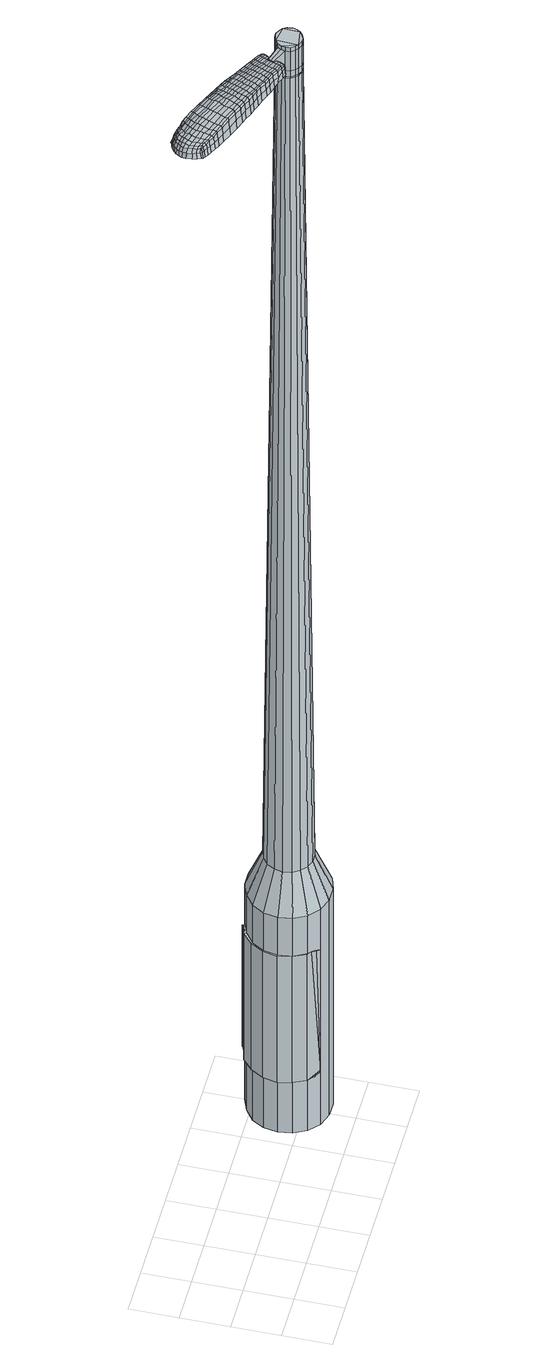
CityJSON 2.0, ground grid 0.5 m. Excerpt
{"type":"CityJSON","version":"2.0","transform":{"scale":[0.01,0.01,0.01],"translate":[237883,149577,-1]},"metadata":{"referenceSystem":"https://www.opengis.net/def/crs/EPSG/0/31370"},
"CityObjects":{
"object1":{"type":"GenericCityObject","attributes":{"cluster":993,"mean_distance_to_centroid":0.286,"new_centroid_x":237885.59,"new_centroid_y":149577.68,"mean_distance_to_camera":8.84,"H1":-0.323,"H2":2.38,"Z_final":111.22,"cluster2":-1,"proj_x":237885.78,"proj_y":149577.2,"id_line":48019,"bearing_l":68.98,"distance":0.522,"orientation":"left","G_obj":158.98},"geometry":[{"type":"MultiSurface","lod":"2","boundaries":[[[0,1,2,3]],[[1,4,5,2]],[[4,6,7,5]],[[6,8,9,7]],[[8,10,11,9]],[[10,12,13,11]],[[12,14,15,13]],[[14,16,17,15]],[[16,18,19,17]],[[18,20,21,19]],[[20,22,23,21]],[[22,24,25,23]],[[24,26,27,25]],[[26,28,29,27]],[[28,30,31,29]],[[30,32,33,31]],[[32,34,35,33]],[[34,0,3,35]],[[36,37,38,39]],[[38,40,41,42]],[[41,43,42]],[[42,44,45,46]],[[45,47,46]],[[46,48,49,50]],[[49,51,50]],[[42,46,50,38]],[[50,52,39,38]],[[53,36,39]],[[2,5,7,35]],[[7,9,11,15]],[[11,13,15]],[[15,17,19,23]],[[19,21,23]],[[23,25,27,31]],[[27,29,31]],[[15,23,31,7]],[[31,33,35,7]],[[3,2,35]],[[1,0,54,55]],[[0,34,56,54]],[[34,32,57,56]],[[32,30,58,57]],[[30,28,59,58]],[[28,26,60,59]],[[26,24,61,60]],[[24,22,62,61]],[[22,20,63,62]],[[20,18,64,63]],[[18,16,65,64]],[[16,14,66,65]],[[14,12,67,66]],[[12,10,68,67]],[[10,8,69,68]],[[8,6,70,69]],[[6,4,71,70]],[[4,1,55,71]],[[55,54,72,73]],[[54,56,74,72]],[[56,57,75,74]],[[57,58,76,75]],[[58,59,77,76]],[[59,60,78,77]],[[60,61,79,78]],[[61,62,80,79]],[[62,63,81,80]],[[63,64,82,81]],[[64,65,83,82]],[[65,66,84,83]],[[66,67,85,84]],[[67,68,86,85]],[[68,69,87,86]],[[69,70,88,87]],[[70,71,89,88]],[[71,55,73,89]],[[72,90,91,73]],[[74,92,90,72]],[[93,94,92,74]],[[76,95,94,93]],[[77,96,95,76]],[[97,98,96,77]],[[99,100,98,97]],[[101,102,100,99]],[[81,103,102,101]],[[104,105,103,81]],[[106,107,105,104]],[[108,109,107,106]],[[110,111,109,108]],[[112,113,111,110]],[[114,115,113,112]],[[116,117,115,114]],[[89,118,117,116]],[[73,91,118,89]],[[119,120,121,122]],[[123,119,122,124]],[[125,123,124,126]],[[127,125,126,128]],[[129,127,128,130]],[[131,129,130,132]],[[133,131,132,134]],[[135,133,134,136]],[[137,135,136,138]],[[139,137,138,140]],[[141,139,140,142]],[[143,141,142,144]],[[145,143,144,146]],[[147,145,146,148]],[[149,147,148,150]],[[151,149,150,152]],[[75,93,74]],[[75,76,93]],[[78,97,77]],[[78,79,99,97]],[[79,80,101,99]],[[80,81,101]],[[82,104,81]],[[82,83,106,104]],[[83,84,108,106]],[[84,85,110,108]],[[85,86,112,110]],[[86,87,114,112]],[[87,88,116,114]],[[88,89,116]],[[153,117,118]],[[153,154,115,117]],[[154,155,113,115]],[[155,156,111,113]],[[156,157,109,111]],[[157,158,107,109]],[[158,159,105,107]],[[159,103,105]],[[160,102,103]],[[160,161,100,102]],[[161,162,98,100]],[[162,96,98]],[[163,94,95]],[[163,92,94]],[[39,52,151,164]],[[91,90,165,152]],[[53,39,164,120]],[[90,92,121,165]],[[36,53,120,119]],[[92,163,122,121]],[[37,36,119,123]],[[163,95,124,122]],[[38,37,123,125]],[[95,96,126,124]],[[40,38,125,127]],[[96,162,128,126]],[[41,40,127,129]],[[162,161,130,128]],[[43,41,129,131]],[[161,160,132,130]],[[42,43,131,133]],[[160,103,134,132]],[[44,42,133,135]],[[103,159,136,134]],[[45,44,135,137]],[[159,158,138,136]],[[47,45,137,139]],[[158,157,140,138]],[[46,47,139,141]],[[157,156,142,140]],[[48,46,141,143]],[[156,155,144,142]],[[49,48,143,145]],[[155,154,146,144]],[[51,49,145,147]],[[154,153,148,146]],[[50,51,147,149]],[[153,118,150,148]],[[52,50,149,151]],[[118,91,152,150]],[[151,152,166,167]],[[152,165,168,166]],[[165,121,169,168]],[[121,120,170,169]],[[120,164,171,170]],[[164,151,167,171]],[[172,173,174,175]],[[176,172,175,177]],[[172,176,178,179]],[[173,172,179,180]],[[181,182,183,184]],[[185,181,184,186]],[[181,185,187,188]],[[182,181,188,189]],[[190,191,192,193]],[[194,190,193,195]],[[190,194,196,197]],[[191,190,197,198]],[[199,200,201,202]],[[203,199,202,204]],[[199,203,205,206]],[[200,199,206,207]],[[208,209,210,211]],[[212,208,211,213]],[[208,212,214,215]],[[209,208,215,216]],[[217,218,219,220]],[[221,217,220,222]],[[217,221,223,224]],[[218,217,224,225]],[[226,227,228,229]],[[218,226,229,219]],[[226,218,225,230]],[[227,226,230,231]],[[232,233,234,235]],[[227,232,235,228]],[[232,227,231,236]],[[233,232,236,237]],[[238,176,177,239]],[[233,238,239,234]],[[238,233,237,240]],[[176,238,240,178]],[[241,242,243,244]],[[245,241,244,246]],[[241,245,247,248]],[[242,241,248,249]],[[250,251,252,253]],[[242,250,253,243]],[[250,242,249,254]],[[251,250,254,255]],[[256,257,258,259]],[[251,256,259,252]],[[256,251,255,260]],[[257,256,260,261]],[[262,263,264,265]],[[257,262,265,258]],[[262,257,261,266]],[[263,262,266,267]],[[268,173,180,269]],[[263,268,269,264]],[[268,263,267,270]],[[173,268,270,174]],[[271,272,273,274]],[[275,271,274,276]],[[271,275,277,278]],[[272,271,278,279]],[[280,281,282,283]],[[272,280,283,273]],[[280,272,279,284]],[[281,280,284,285]],[[286,287,288,289]],[[281,286,289,282]],[[286,281,285,290]],[[287,286,290,291]],[[292,185,186,293]],[[287,292,293,288]],[[292,287,291,294]],[[185,292,294,187]],[[295,296,297,298]],[[299,295,298,300]],[[295,299,301,302]],[[296,295,302,303]],[[304,305,306,307]],[[296,304,307,297]],[[304,296,303,308]],[[305,304,308,309]],[[310,311,312,313]],[[305,310,313,306]],[[310,305,309,314]],[[311,310,314,315]],[[316,317,318,319]],[[311,316,319,312]],[[316,311,315,320]],[[317,316,320,321]],[[322,182,189,323]],[[317,322,323,318]],[[322,317,321,324]],[[182,322,324,183]],[[325,211,210,326]],[[327,325,326,328]],[[325,327,329,330]],[[211,325,330,213]],[[331,327,328,332]],[[333,331,332,334]],[[331,333,335,336]],[[327,331,336,329]],[[337,333,334,338]],[[339,337,338,340]],[[337,339,341,342]],[[333,337,342,335]],[[343,339,340,344]],[[345,343,344,346]],[[343,345,347,348]],[[339,343,348,341]],[[349,345,346,350]],[[200,349,350,201]],[[349,200,207,351]],[[345,349,351,347]],[[352,353,198,197]],[[354,352,197,196]],[[352,354,355,356]],[[353,352,356,357]],[[358,359,357,356]],[[360,358,356,355]],[[358,360,361,362]],[[359,358,362,363]],[[364,365,363,362]],[[366,364,362,361]],[[364,366,367,368]],[[365,364,368,369]],[[370,371,369,368]],[[372,370,368,367]],[[370,372,205,203]],[[371,370,203,204]],[[373,374,375,376]],[[275,373,376,277]],[[373,275,276,377]],[[374,373,377,378]],[[379,194,195,380]],[[374,379,380,375]],[[379,374,378,381]],[[194,379,381,196]],[[382,383,384,385]],[[221,382,385,223]],[[382,221,222,386]],[[383,382,386,387]],[[388,389,390,391]],[[383,388,391,384]],[[388,383,387,392]],[[389,388,392,393]],[[394,191,198,395]],[[389,394,395,390]],[[394,389,393,396]],[[191,394,396,192]],[[397,398,399,400]],[[179,397,400,180]],[[397,179,178,401]],[[398,397,401,402]],[[403,404,405,406]],[[398,403,406,399]],[[403,398,402,407]],[[404,403,407,408]],[[409,202,201,410]],[[404,409,410,405]],[[409,404,408,411]],[[202,409,411,204]],[[412,413,414,415]],[[184,412,415,186]],[[412,184,183,416]],[[413,412,416,417]],[[418,206,205,419]],[[413,418,419,414]],[[418,413,417,420]],[[206,418,420,207]],[[421,422,423,424]],[[299,421,424,301]],[[421,299,300,425]],[[422,421,425,426]],[[427,212,213,428]],[[422,427,428,423]],[[427,422,426,429]],[[212,427,429,214]],[[430,431,432,433]],[[245,430,433,247]],[[430,245,246,434]],[[431,430,434,435]],[[436,437,438,439]],[[431,436,439,432]],[[436,431,435,440]],[[437,436,440,441]],[[442,209,216,443]],[[437,442,443,438]],[[442,437,441,444]],[[209,442,444,210]],[[445,446,435,434]],[[244,445,434,246]],[[445,244,243,447]],[[446,445,447,448]],[[449,450,441,440]],[[446,449,440,435]],[[449,446,448,451]],[[450,449,451,452]],[[453,326,210,444]],[[450,453,444,441]],[[453,450,452,454]],[[326,453,454,328]],[[455,456,457,458]],[[302,455,458,303]],[[455,302,301,424]],[[456,455,424,423]],[[459,330,329,460]],[[456,459,460,457]],[[459,456,423,428]],[[330,459,428,213]],[[461,462,448,447]],[[253,461,447,243]],[[461,253,252,463]],[[462,461,463,464]],[[465,466,452,451]],[[462,465,451,448]],[[465,462,464,467]],[[466,465,467,468]],[[469,332,328,454]],[[466,469,454,452]],[[469,466,468,470]],[[332,469,470,334]],[[471,472,473,474]],[[308,471,474,309]],[[471,308,303,458]],[[472,471,458,457]],[[475,336,335,476]],[[472,475,476,473]],[[475,472,457,460]],[[336,475,460,329]],[[477,478,464,463]],[[259,477,463,252]],[[477,259,258,479]],[[478,477,479,480]],[[481,482,468,467]],[[478,481,467,464]],[[481,478,480,483]],[[482,481,483,484]],[[485,338,334,470]],[[482,485,470,468]],[[485,482,484,486]],[[338,485,486,340]],[[487,488,489,490]],[[314,487,490,315]],[[487,314,309,474]],[[488,487,474,473]],[[491,342,341,492]],[[488,491,492,489]],[[491,488,473,476]],[[342,491,476,335]],[[493,494,480,479]],[[265,493,479,258]],[[493,265,264,495]],[[494,493,495,496]],[[497,498,484,483]],[[494,497,483,480]],[[497,494,496,499]],[[498,497,499,500]],[[501,344,340,486]],[[498,501,486,484]],[[501,498,500,502]],[[344,501,502,346]],[[503,504,505,506]],[[320,503,506,321]],[[503,320,315,490]],[[504,503,490,489]],[[507,348,347,508]],[[504,507,508,505]],[[507,504,489,492]],[[348,507,492,341]],[[509,510,496,495]],[[269,509,495,264]],[[509,269,180,400]],[[510,509,400,399]],[[511,512,500,499]],[[510,511,499,496]],[[511,510,399,406]],[[512,511,406,405]],[[513,350,346,502]],[[512,513,502,500]],[[513,512,405,410]],[[350,513,410,201]],[[514,515,417,416]],[[324,514,416,183]],[[514,324,321,506]],[[515,514,506,505]],[[516,351,207,420]],[[515,516,420,417]],[[516,515,505,508]],[[351,516,508,347]],[[517,518,378,377]],[[274,517,377,276]],[[517,274,273,519]],[[518,517,519,520]],[[521,354,196,381]],[[518,521,381,378]],[[521,518,520,522]],[[354,521,522,355]],[[523,524,525,526]],[[224,523,526,225]],[[523,224,223,385]],[[524,523,385,384]],[[527,528,529,530]],[[524,527,530,525]],[[527,524,384,391]],[[528,527,391,390]],[[531,353,357,532]],[[528,531,532,529]],[[531,528,390,395]],[[353,531,395,198]],[[533,534,520,519]],[[283,533,519,273]],[[533,283,282,535]],[[534,533,535,536]],[[537,360,355,522]],[[534,537,522,520]],[[537,534,536,538]],[[360,537,538,361]],[[539,540,541,542]],[[230,539,542,231]],[[539,230,225,526]],[[540,539,526,525]],[[543,544,545,546]],[[540,543,546,541]],[[543,540,525,530]],[[544,543,530,529]],[[547,359,363,548]],[[544,547,548,545]],[[547,544,529,532]],[[359,547,532,357]],[[549,550,536,535]],[[289,549,535,282]],[[549,289,288,551]],[[550,549,551,552]],[[553,366,361,538]],[[550,553,538,536]],[[553,550,552,554]],[[366,553,554,367]],[[555,556,557,558]],[[236,555,558,237]],[[555,236,231,542]],[[556,555,542,541]],[[559,560,561,562]],[[556,559,562,557]],[[559,556,541,546]],[[560,559,546,545]],[[563,365,369,564]],[[560,563,564,561]],[[563,560,545,548]],[[365,563,548,363]],[[565,566,552,551]],[[293,565,551,288]],[[565,293,186,415]],[[566,565,415,414]],[[567,372,367,554]],[[566,567,554,552]],[[567,566,414,419]],[[372,567,419,205]],[[568,569,402,401]],[[240,568,401,178]],[[568,240,237,558]],[[569,568,558,557]],[[570,571,408,407]],[[569,570,407,402]],[[570,569,557,562]],[[571,570,562,561]],[[572,371,204,411]],[[571,572,411,408]],[[572,571,561,564]],[[371,572,564,369]],[[573,574,575,576]],[[576,575,577,578]],[[579,577,575,580]],[[580,575,574,581]],[[582,583,584,585]],[[585,584,586,587]],[[588,586,584,589]],[[589,584,583,590]],[[591,592,593,594]],[[594,593,595,596]],[[597,595,593,598]],[[598,593,592,599]],[[600,601,602,603]],[[603,602,604,605]],[[606,604,602,607]],[[607,602,601,608]],[[609,610,611,612]],[[612,611,613,614]],[[615,613,611,616]],[[616,611,610,617]],[[618,619,620,621]],[[621,620,622,623]],[[624,622,620,625]],[[625,620,619,626]],[[627,628,629,630]],[[630,629,619,618]],[[626,619,629,631]],[[631,629,628,632]],[[633,634,635,636]],[[636,635,628,627]],[[632,628,635,637]],[[637,635,634,638]],[[578,577,639,640]],[[640,639,634,633]],[[638,634,639,641]],[[641,639,577,579]],[[642,643,644,645]],[[645,644,646,647]],[[648,646,644,649]],[[649,644,643,650]],[[651,652,653,654]],[[654,653,643,642]],[[650,643,653,655]],[[655,653,652,656]],[[657,658,659,660]],[[660,659,652,651]],[[656,652,659,661]],[[661,659,658,662]],[[663,664,665,666]],[[666,665,658,657]],[[662,658,665,667]],[[667,665,664,668]],[[581,574,669,670]],[[670,669,664,663]],[[668,664,669,671]],[[671,669,574,573]],[[672,673,674,675]],[[675,674,676,677]],[[678,676,674,679]],[[679,674,673,680]],[[681,682,683,684]],[[684,683,673,672]],[[680,673,683,685]],[[685,683,682,686]],[[687,688,689,690]],[[690,689,682,681]],[[686,682,689,691]],[[691,689,688,692]],[[587,586,693,694]],[[694,693,688,687]],[[692,688,693,695]],[[695,693,586,588]],[[696,697,698,699]],[[699,698,700,701]],[[702,700,698,703]],[[703,698,697,704]],[[705,706,707,708]],[[708,707,697,696]],[[704,697,707,709]],[[709,707,706,710]],[[711,712,713,714]],[[714,713,706,705]],[[710,706,713,715]],[[715,713,712,716]],[[717,718,719,720]],[[720,719,712,711]],[[716,712,719,721]],[[721,719,718,722]],[[590,583,723,724]],[[724,723,718,717]],[[722,718,723,725]],[[725,723,583,582]],[[609,612,726,727]],[[727,726,728,729]],[[730,728,726,731]],[[731,726,612,614]],[[729,728,732,733]],[[733,732,734,735]],[[736,734,732,737]],[[737,732,728,730]],[[735,734,738,739]],[[739,738,740,741]],[[742,740,738,743]],[[743,738,734,736]],[[741,740,744,745]],[[745,744,746,747]],[[748,746,744,749]],[[749,744,740,742]],[[747,746,750,751]],[[751,750,601,600]],[[608,601,750,752]],[[752,750,746,748]],[[599,753,754,598]],[[598,754,755,597]],[[756,755,754,757]],[[757,754,753,758]],[[758,759,760,757]],[[757,760,761,756]],[[762,761,760,763]],[[763,760,759,764]],[[764,765,766,763]],[[763,766,767,762]],[[768,767,766,769]],[[769,766,765,770]],[[770,771,772,769]],[[769,772,773,768]],[[606,773,772,604]],[[604,772,771,605]],[[774,775,776,777]],[[777,776,676,678]],[[677,676,776,778]],[[778,776,775,779]],[[596,595,780,781]],[[781,780,775,774]],[[779,775,780,782]],[[782,780,595,597]],[[783,784,785,786]],[[786,785,622,624]],[[623,622,785,787]],[[787,785,784,788]],[[789,790,791,792]],[[792,791,784,783]],[[788,784,791,793]],[[793,791,790,794]],[[599,592,795,796]],[[796,795,790,789]],[[794,790,795,797]],[[797,795,592,591]],[[798,799,800,801]],[[801,800,580,581]],[[579,580,800,802]],[[802,800,799,803]],[[804,805,806,807]],[[807,806,799,798]],[[803,799,806,808]],[[808,806,805,809]],[[600,603,810,811]],[[811,810,805,804]],[[809,805,810,812]],[[812,810,603,605]],[[813,814,815,816]],[[816,815,585,587]],[[582,585,815,817]],[[817,815,814,818]],[[606,607,819,820]],[[820,819,814,813]],[[818,814,819,821]],[[821,819,607,608]],[[822,823,700,824]],[[824,700,702]],[[701,700,825]],[[825,700,823,826]],[[614,613,827,828]],[[828,827,823,822]],[[826,823,827,829]],[[829,827,613,615]],[[830,831,646,832]],[[832,646,648]],[[647,646,833]],[[833,646,831,834]],[[835,836,837,838]],[[838,837,831,830]],[[834,831,837,839]],[[839,837,836,840]],[[617,610,841,842]],[[842,841,836,835]],[[840,836,841,843]],[[843,841,610,609]],[[834,844,833]],[[833,844,645,647]],[[642,645,844,845]],[[845,844,846]],[[840,847,848,839]],[[839,848,844,834]],[[846,844,848,849]],[[849,848,847,850]],[[609,727,851,843]],[[843,851,847,840]],[[850,847,851,852]],[[852,851,727,729]],[[853,854,855,856]],[[856,855,703,704]],[[702,703,855,824]],[[824,855,854,822]],[[730,731,857,858]],[[858,857,854,853]],[[822,854,857,828]],[[828,857,731,614]],[[846,859,860,845]],[[845,860,654,642]],[[651,654,860,861]],[[861,860,859,862]],[[850,863,864,849]],[[849,864,859,846]],[[862,859,864,865]],[[865,864,863,866]],[[729,733,867,852]],[[852,867,863,850]],[[866,863,867,868]],[[868,867,733,735]],[[869,870,871,872]],[[872,871,709,710]],[[704,709,871,856]],[[856,871,870,853]],[[736,737,873,874]],[[874,873,870,869]],[[853,870,873,858]],[[858,873,737,730]],[[862,875,876,861]],[[861,876,660,651]],[[657,660,876,877]],[[877,876,875,878]],[[866,879,880,865]],[[865,880,875,862]],[[878,875,880,881]],[[881,880,879,882]],[[735,739,883,868]],[[868,883,879,866]],[[882,879,883,884]],[[884,883,739,741]],[[885,886,887,888]],[[888,887,715,716]],[[710,715,887,872]],[[872,887,886,869]],[[742,743,889,890]],[[890,889,886,885]],[[869,886,889,874]],[[874,889,743,736]],[[878,891,892,877]],[[877,892,666,657]],[[663,666,892,893]],[[893,892,891,894]],[[882,895,896,881]],[[881,896,891,878]],[[894,891,896,897]],[[897,896,895,898]],[[741,745,899,884]],[[884,899,895,882]],[[898,895,899,900]],[[900,899,745,747]],[[901,902,903,904]],[[904,903,721,722]],[[716,721,903,888]],[[888,903,902,885]],[[748,749,905,906]],[[906,905,902,901]],[[885,902,905,890]],[[890,905,749,742]],[[894,907,908,893]],[[893,908,670,663]],[[581,670,908,801]],[[801,908,907,798]],[[898,909,910,897]],[[897,910,907,894]],[[798,907,910,807]],[[807,910,909,804]],[[747,751,911,900]],[[900,911,909,898]],[[804,909,911,811]],[[811,911,751,600]],[[818,912,913,817]],[[817,913,725,582]],[[722,725,913,904]],[[904,913,912,901]],[[608,752,914,821]],[[821,914,912,818]],[[901,912,914,906]],[[906,914,752,748]],[[779,915,916,778]],[[778,916,675,677]],[[672,675,916,917]],[[917,916,915,918]],[[597,755,919,782]],[[782,919,915,779]],[[918,915,919,920]],[[920,919,755,756]],[[921,922,923,924]],[[924,923,625,626]],[[624,625,923,786]],[[786,923,922,783]],[[925,926,927,928]],[[928,927,922,921]],[[783,922,927,792]],[[792,927,926,789]],[[758,753,929,930]],[[930,929,926,925]],[[789,926,929,796]],[[796,929,753,599]],[[918,931,932,917]],[[917,932,684,672]],[[681,684,932,933]],[[933,932,931,934]],[[756,761,935,920]],[[920,935,931,918]],[[934,931,935,936]],[[936,935,761,762]],[[937,938,939,940]],[[940,939,631,632]],[[626,631,939,924]],[[924,939,938,921]],[[941,942,943,944]],[[944,943,938,937]],[[921,938,943,928]],[[928,943,942,925]],[[764,759,945,946]],[[946,945,942,941]],[[925,942,945,930]],[[930,945,759,758]],[[934,947,948,933]],[[933,948,690,681]],[[687,690,948,949]],[[949,948,947,950]],[[762,767,951,936]],[[936,951,947,934]],[[950,947,951,952]],[[952,951,767,768]],[[953,954,955,956]],[[956,955,637,638]],[[632,637,955,940]],[[940,955,954,937]],[[957,958,959,960]],[[960,959,954,953]],[[937,954,959,944]],[[944,959,958,941]],[[770,765,961,962]],[[962,961,958,957]],[[941,958,961,946]],[[946,961,765,764]],[[950,963,964,949]],[[949,964,694,687]],[[587,694,964,816]],[[816,964,963,813]],[[768,773,965,952]],[[952,965,963,950]],[[813,963,965,820]],[[820,965,773,606]],[[803,966,967,802]],[[802,967,641,579]],[[638,641,967,956]],[[956,967,966,953]],[[809,968,969,808]],[[808,969,966,803]],[[953,966,969,960]],[[960,969,968,957]],[[605,771,970,812]],[[812,970,968,809]],[[957,968,970,962]],[[962,970,771,770]],[[573,576,175,174]],[[576,578,177,175]],[[588,589,188,187]],[[589,590,189,188]],[[591,594,193,192]],[[594,596,195,193]],[[615,616,215,214]],[[616,617,216,215]],[[618,621,220,219]],[[621,623,222,220]],[[627,630,229,228]],[[630,618,219,229]],[[633,636,235,234]],[[636,627,228,235]],[[578,640,239,177]],[[640,633,234,239]],[[648,649,248,247]],[[649,650,249,248]],[[650,655,254,249]],[[655,656,255,254]],[[656,661,260,255]],[[661,662,261,260]],[[662,667,266,261]],[[667,668,267,266]],[[668,671,270,267]],[[671,573,174,270]],[[678,679,278,277]],[[679,680,279,278]],[[680,685,284,279]],[[685,686,285,284]],[[686,691,290,285]],[[691,692,291,290]],[[692,695,294,291]],[[695,588,187,294]],[[696,699,298,297]],[[699,701,300,298]],[[705,708,307,306]],[[708,696,297,307]],[[711,714,313,312]],[[714,705,306,313]],[[717,720,319,318]],[[720,711,312,319]],[[590,724,323,189]],[[724,717,318,323]],[[774,777,376,375]],[[777,678,277,376]],[[596,781,380,195]],[[781,774,375,380]],[[623,787,386,222]],[[787,788,387,386]],[[788,793,392,387]],[[793,794,393,392]],[[794,797,396,393]],[[797,591,192,396]],[[701,825,425,300]],[[825,826,426,425]],[[826,829,429,426]],[[829,615,214,429]],[[830,832,433,432]],[[832,648,247,433]],[[835,838,439,438]],[[838,830,432,439]],[[617,842,443,216]],[[842,835,438,443]],[[971,972,973,974]],[[975,976,974,973]],[[977,978,979,980]],[[981,982,983,984]],[[972,985,986,973]],[[987,975,973,986]],[[988,977,980,989]],[[990,991,982,981]],[[985,992,993,986]],[[993,994,987,986]],[[995,988,989,996]],[[997,991,990,998]],[[992,999,1000,993]],[[1000,1001,994,993]],[[1002,995,996,1003]],[[1004,997,998,1005]],[[1006,1007,1008,1009]],[[1010,1011,1007,1006]],[[1010,1012,1013,1011]],[[1012,1014,1015,1013]],[[1016,1017,1018,1019]],[[1020,1021,1017,1016]],[[1022,1023,1021,1020]],[[1024,1025,1023,1022]],[[1019,1008,1007,1016]],[[1016,1007,1011,1020]],[[1011,1013,1022,1020]],[[1013,1015,1024,1022]],[[980,979,976,975]],[[989,980,975,987]],[[994,996,989,987]],[[1001,1003,996,994]],[[981,984,978,977]],[[990,981,977,988]],[[998,990,988,995]],[[1005,998,995,1002]],[[982,1006,1009,983]],[[991,1010,1006,982]],[[1012,1010,991,997]],[[1014,1012,997,1004]],[[1026,1027,1028,1029]],[[1028,1030,1031,1032]],[[1028,1032,1033,1034]],[[1028,1034,1029]],[[1035,1026,1029,1036]],[[1037,1036,1029,1038]],[[1039,1038,1029]],[[1040,1028,1027,1041]],[[1042,1040,1041,1043]],[[1044,1042,1043,1045]],[[1046,1044,1045,1047]],[[1048,1046,1047,1049]],[[1049,1050,1051,1052]],[[1049,1052,1053,1054]],[[1049,1054,1055,1056]],[[1055,1057,1058,1059]],[[1055,1059,1060,1061]],[[1055,1061,1056]],[[1049,1056,1048]],[[1062,1063,1027,1026]],[[1064,1065,1030,1028]],[[1066,1067,1039,1029]],[[1063,1068,1041,1027]],[[1069,1064,1028,1040]],[[1068,1070,1043,1041]],[[1071,1069,1040,1042]],[[1070,1072,1045,1043]],[[1073,1071,1042,1044]],[[1072,1074,1047,1045]],[[1075,1073,1044,1046]],[[1074,1076,1049,1047]],[[1077,1075,1046,1048]],[[1076,1078,1050,1049]],[[1079,1080,1057,1055]],[[1081,1077,1048,1056]],[[1051,1050,1078,1082]],[[1052,1051,1082,1083]],[[1053,1052,1083,1084]],[[1054,1053,1084,1085]],[[1055,1054,1085,1079]],[[1086,1062,1026,1035]],[[1087,1086,1035,1036]],[[1088,1087,1036,1037]],[[1089,1088,1037,1038]],[[1067,1089,1038,1039]],[[1031,1030,1065,1090]],[[1058,1057,1080,1091]],[[1032,1031,1090,1092]],[[1033,1032,1092,1093]],[[1034,1033,1093,1094]],[[1029,1034,1094,1066]],[[1059,1058,1091,1095]],[[1060,1059,1095,1096]],[[1061,1060,1096,1097]],[[1056,1061,1097,1081]]]}]}
},
"vertices":[
[218,83,384],[225,95,384],[225,95,96],[218,83,96],[237,104,384],[237,104,96],[251,109,384],[251,109,96],[265,109,384],[265,109,96],[279,104,384],[279,104,96],[290,94,384],[290,94,96],[297,81,384],[297,81,96],[299,67,384],[299,67,96],[297,52,384],[297,52,96],[289,40,384],[289,40,96],[278,30,384],[278,30,96],[264,26,384],[264,26,96],[249,26,384],[249,26,96],[235,31,384],[235,31,96],[224,41,384],[224,41,96],[217,54,384],[217,54,96],[215,68,384],[215,68,96],[244,63,1524],[247,59,1524],[250,56,1524],[245,72,1524],[255,54,1524],[259,54,1524],[267,59,1524],[264,56,1524],[270,63,1524],[271,67,1524],[268,76,1524],[270,72,1524],[264,79,1524],[260,81,1524],[251,79,1524],[255,81,1524],[247,76,1524],[244,68,1524],[234,76,429],[238,84,429],[232,68,429],[233,59,429],[238,52,429],[244,46,429],[252,43,429],[261,43,429],[269,45,429],[276,51,429],[281,58,429],[282,67,429],[281,76,429],[277,83,429],[270,89,429],[262,92,429],[253,92,429],[245,89,429],[245,72,1483],[247,76,1483],[244,68,1483],[244,63,1483],[247,59,1483],[250,56,1483],[255,54,1483],[259,54,1483],[264,56,1483],[267,59,1483],[270,63,1483],[271,67,1483],[270,72,1483],[268,76,1483],[264,79,1483],[260,81,1483],[255,81,1483],[251,79,1483],[245,72,1485],[247,76,1485],[244,68,1485],[245,63,1483],[245,63,1485],[247,59,1485],[250,56,1485],[255,55,1483],[255,55,1485],[259,55,1483],[259,55,1485],[263,56,1483],[263,56,1485],[267,59,1485],[269,63,1483],[269,63,1485],[270,67,1483],[270,67,1485],[269,72,1483],[269,72,1485],[267,75,1483],[267,75,1485],[264,78,1483],[264,78,1485],[260,80,1483],[260,80,1485],[255,80,1483],[255,80,1485],[251,79,1485],[244,63,1519],[244,68,1519],[244,68,1493],[244,63,1493],[247,59,1519],[247,59,1493],[250,56,1519],[250,56,1493],[255,54,1519],[255,54,1493],[259,54,1519],[259,54,1493],[264,56,1519],[264,56,1493],[267,59,1519],[267,59,1493],[270,63,1519],[270,63,1493],[271,67,1519],[271,67,1493],[270,72,1519],[270,72,1493],[268,76,1519],[268,76,1493],[264,79,1519],[264,79,1493],[260,81,1519],[260,81,1493],[255,81,1519],[255,81,1493],[251,79,1519],[251,79,1493],[247,76,1519],[247,76,1493],[255,81,1485],[260,81,1485],[264,79,1485],[268,76,1485],[270,72,1485],[271,67,1485],[270,63,1485],[264,56,1485],[259,54,1485],[255,54,1485],[244,63,1485],[245,72,1519],[245,72,1493],[228,82,1513],[228,82,1518],[227,79,1513],[226,76,1513],[226,76,1518],[227,79,1518],[165,124,1519],[171,121,1518],[171,123,1509],[164,126,1510],[157,127,1519],[156,129,1510],[157,125,1526],[165,122,1525],[172,119,1525],[151,88,1519],[158,86,1518],[159,87,1525],[152,89,1525],[143,91,1519],[144,92,1526],[141,90,1510],[149,87,1510],[156,85,1509],[89,131,1519],[90,134,1519],[89,134,1513],[88,131,1513],[88,126,1519],[87,127,1513],[90,126,1524],[90,130,1524],[92,133,1524],[158,104,1530],[165,101,1529],[166,104,1529],[159,107,1530],[149,107,1531],[151,110,1531],[148,104,1530],[157,101,1530],[164,98,1529],[233,75,1512],[234,78,1512],[233,78,1517],[232,76,1517],[232,72,1512],[231,73,1517],[231,73,1506],[232,76,1506],[234,78,1506],[109,144,1519],[112,143,1519],[112,145,1512],[109,145,1512],[107,144,1518],[106,146,1512],[107,143,1522],[109,142,1523],[112,142,1524],[117,142,1519],[122,140,1519],[122,142,1512],[117,143,1512],[117,140,1524],[123,139,1525],[128,138,1519],[136,136,1519],[135,137,1511],[128,140,1511],[128,137,1526],[136,134,1526],[146,131,1519],[146,133,1510],[146,130,1526],[232,93,1513],[225,97,1513],[226,95,1518],[233,92,1517],[237,91,1512],[236,90,1516],[237,92,1506],[232,95,1507],[225,98,1507],[219,100,1514],[212,103,1515],[212,101,1520],[219,98,1519],[218,101,1507],[211,104,1507],[205,106,1515],[198,109,1516],[198,107,1522],[205,104,1521],[204,108,1508],[198,111,1508],[191,112,1517],[185,115,1517],[185,113,1524],[192,110,1523],[191,114,1508],[184,117,1509],[178,118,1518],[178,116,1524],[177,120,1509],[96,111,1519],[99,109,1519],[99,110,1524],[96,112,1523],[94,112,1518],[94,113,1522],[92,111,1512],[94,110,1512],[97,108,1512],[103,107,1519],[108,104,1519],[109,105,1525],[104,108,1524],[101,106,1512],[107,103,1512],[114,102,1519],[121,99,1519],[122,100,1526],[115,103,1526],[112,101,1511],[119,98,1511],[132,95,1519],[133,96,1526],[130,94,1510],[221,65,1513],[214,67,1513],[213,67,1507],[220,64,1507],[227,64,1512],[226,63,1506],[226,65,1516],[222,66,1517],[215,68,1518],[207,70,1514],[200,72,1515],[198,71,1507],[205,69,1507],[208,71,1519],[201,73,1520],[193,74,1515],[185,77,1516],[184,76,1508],[191,73,1508],[194,75,1521],[187,78,1522],[178,79,1517],[171,81,1517],[170,80,1509],[177,78,1508],[180,80,1523],[173,82,1524],[165,83,1518],[163,82,1509],[166,84,1524],[227,78,1519],[228,80,1519],[220,80,1520],[221,83,1520],[219,78,1520],[226,75,1519],[213,83,1522],[214,86,1522],[206,86,1523],[207,88,1523],[205,83,1523],[212,80,1521],[199,88,1524],[200,91,1524],[192,91,1525],[193,94,1525],[191,88,1525],[198,85,1524],[185,94,1526],[187,96,1526],[179,96,1527],[180,99,1527],[177,93,1527],[184,90,1526],[172,99,1528],[173,102,1528],[170,96,1528],[93,129,1527],[94,132,1527],[92,125,1526],[97,123,1527],[97,127,1528],[99,131,1528],[103,125,1529],[105,128,1529],[102,121,1528],[109,118,1530],[110,122,1530],[111,126,1530],[117,120,1531],[118,123,1531],[116,116,1530],[124,113,1531],[125,116,1531],[127,120,1531],[137,112,1531],[139,115,1531],[136,108,1531],[92,114,1518],[91,117,1519],[89,116,1513],[91,113,1513],[94,114,1523],[92,117,1523],[89,121,1519],[88,121,1513],[91,121,1524],[104,144,1518],[102,143,1518],[103,142,1523],[105,143,1523],[104,145,1513],[101,144,1513],[98,142,1519],[95,140,1519],[96,139,1524],[100,141,1523],[98,143,1513],[94,140,1513],[92,137,1519],[94,136,1524],[91,137,1513],[165,120,1528],[164,119,1528],[171,116,1528],[172,118,1527],[157,124,1528],[156,122,1529],[163,116,1529],[162,113,1530],[168,110,1529],[170,113,1528],[155,120,1529],[153,117,1530],[160,110,1530],[167,107,1529],[152,114,1531],[153,90,1528],[154,93,1529],[146,95,1529],[145,93,1528],[160,88,1527],[161,90,1528],[155,96,1529],[147,99,1530],[162,94,1528],[229,64,1512],[230,66,1512],[229,67,1517],[228,65,1517],[228,64,1506],[229,66,1506],[231,69,1512],[230,70,1517],[230,69,1506],[239,89,1512],[238,87,1512],[238,88,1506],[238,90,1506],[237,89,1517],[237,87,1517],[237,85,1512],[236,83,1512],[236,83,1506],[237,86,1506],[236,85,1517],[235,83,1517],[235,80,1512],[235,81,1506],[234,81,1517],[232,91,1519],[232,89,1519],[225,94,1520],[225,92,1520],[231,87,1519],[230,85,1519],[224,90,1520],[223,88,1520],[229,82,1519],[222,85,1520],[223,67,1519],[224,69,1519],[217,71,1520],[216,69,1520],[225,72,1519],[218,74,1520],[219,97,1521],[218,95,1521],[212,100,1522],[211,98,1522],[217,93,1521],[216,91,1521],[210,96,1522],[209,93,1523],[215,88,1522],[208,91,1523],[209,72,1521],[210,74,1521],[202,76,1522],[202,74,1522],[211,77,1521],[204,79,1522],[205,103,1523],[204,101,1523],[198,106,1524],[198,104,1524],[203,99,1523],[202,96,1524],[197,102,1525],[196,99,1525],[201,94,1524],[195,96,1525],[195,76,1523],[195,78,1523],[188,81,1524],[188,79,1524],[197,82,1524],[190,84,1525],[191,109,1525],[191,107,1525],[185,112,1526],[184,110,1526],[190,105,1526],[189,102,1526],[183,108,1527],[182,105,1527],[188,99,1526],[181,102,1527],[181,81,1525],[181,83,1525],[174,86,1526],[174,83,1526],[183,87,1526],[176,89,1527],[178,115,1527],[177,113,1527],[176,110,1527],[175,108,1528],[174,105,1528],[167,86,1527],[168,88,1527],[169,92,1528],[96,113,1525],[94,116,1525],[99,112,1526],[98,114,1526],[93,120,1526],[97,118,1527],[107,142,1525],[105,141,1525],[109,140,1526],[111,141,1525],[102,140,1525],[99,138,1526],[103,137,1527],[106,139,1526],[96,135,1526],[101,134,1527],[104,109,1526],[103,112,1527],[109,107,1527],[109,109,1528],[102,116,1528],[109,114,1529],[116,139,1526],[114,138,1527],[120,136,1528],[122,138,1527],[111,137,1527],[109,134,1528],[115,132,1529],[118,135,1528],[106,132,1528],[113,129,1530],[115,104,1528],[115,107,1529],[123,101,1528],[123,104,1529],[115,111,1529],[123,108,1530],[127,136,1528],[126,134,1528],[134,131,1529],[135,133,1528],[124,132,1529],[122,130,1530],[130,126,1530],[132,129,1530],[120,126,1530],[128,123,1531],[134,97,1529],[134,100,1529],[135,104,1530],[146,128,1528],[145,127,1529],[143,124,1530],[142,121,1530],[140,118,1531],[170,121,1509],[171,119,1518],[164,122,1518],[163,124,1509],[156,125,1519],[156,127,1510],[157,124,1525],[164,120,1525],[171,117,1525],[160,89,1525],[158,87,1518],[152,90,1518],[153,91,1525],[143,93,1519],[145,94,1525],[142,92,1510],[150,89,1509],[156,87,1509],[91,133,1513],[92,133,1519],[91,130,1519],[90,130,1513],[91,126,1519],[90,126,1513],[92,126,1524],[92,129,1524],[93,132,1524],[166,105,1528],[164,102,1528],[158,104,1529],[159,107,1529],[149,107,1529],[150,110,1529],[148,104,1529],[156,101,1529],[163,98,1528],[231,79,1516],[232,79,1512],[231,76,1512],[230,77,1516],[230,73,1512],[229,74,1516],[229,73,1506],[230,76,1506],[231,79,1506],[112,143,1512],[112,141,1519],[109,142,1518],[109,143,1512],[107,142,1518],[107,144,1512],[107,141,1522],[109,140,1523],[112,140,1523],[121,140,1512],[122,138,1519],[117,140,1519],[116,141,1512],[117,138,1524],[122,137,1525],[134,136,1511],[135,134,1519],[128,136,1519],[127,138,1511],[128,135,1525],[135,132,1526],[145,130,1519],[145,131,1510],[146,128,1526],[225,93,1518],[225,95,1513],[231,92,1513],[231,91,1517],[236,89,1512],[235,89,1515],[235,91,1506],[231,93,1506],[224,96,1507],[211,100,1520],[211,101,1514],[218,98,1514],[218,97,1519],[217,99,1507],[210,103,1507],[198,106,1522],[197,107,1516],[204,104,1515],[204,103,1521],[203,106,1508],[197,109,1508],[184,112,1523],[184,113,1517],[191,110,1516],[191,109,1522],[190,112,1508],[183,115,1508],[177,116,1517],[178,115,1524],[177,118,1509],[100,112,1523],[100,111,1519],[97,112,1518],[98,113,1523],[95,113,1518],[96,114,1522],[94,113,1512],[95,111,1512],[98,110,1512],[110,107,1525],[109,106,1519],[104,109,1519],[105,110,1524],[102,108,1512],[107,105,1512],[123,102,1526],[122,101,1519],[114,104,1519],[116,105,1525],[113,103,1511],[120,100,1511],[132,97,1519],[134,98,1526],[131,96,1510],[213,69,1507],[215,69,1513],[222,67,1513],[220,66,1506],[227,66,1512],[225,65,1506],[226,67,1515],[223,68,1517],[216,70,1518],[199,73,1507],[200,74,1514],[207,72,1514],[206,71,1507],[208,72,1519],[201,75,1520],[184,78,1508],[186,78,1516],[193,76,1515],[192,75,1508],[194,77,1521],[187,79,1522],[170,82,1508],[172,83,1517],[179,81,1516],[177,80,1508],[180,82,1522],[173,84,1523],[165,85,1517],[163,84,1509],[166,86,1524],[226,78,1518],[227,80,1518],[220,81,1519],[221,83,1519],[219,78,1519],[225,75,1518],[213,83,1520],[214,86,1520],[206,86,1521],[207,88,1521],[205,83,1521],[212,81,1520],[199,89,1523],[200,91,1523],[192,91,1524],[193,94,1524],[191,88,1524],[198,86,1523],[185,94,1525],[186,97,1525],[178,96,1526],[179,99,1526],[177,93,1526],[184,91,1525],[171,99,1527],[172,102,1527],[170,96,1527],[96,132,1526],[94,129,1526],[94,125,1525],[97,123,1526],[98,127,1526],[99,130,1526],[105,128,1528],[104,125,1528],[103,121,1527],[110,119,1528],[111,122,1529],[112,125,1529],[118,123,1530],[117,120,1530],[116,116,1529],[124,113,1530],[125,117,1530],[127,120,1530],[139,115,1530],[137,112,1530],[136,108,1530],[92,117,1513],[93,117,1518],[94,115,1518],[93,114,1512],[95,115,1523],[94,117,1523],[91,122,1519],[90,121,1513],[93,121,1523],[104,140,1523],[103,141,1518],[105,142,1518],[106,141,1523],[105,143,1512],[102,142,1512],[98,137,1523],[96,138,1519],[100,140,1519],[101,139,1523],[99,141,1513],[96,139,1513],[94,136,1519],[95,135,1524],[93,136,1513],[170,115,1527],[164,118,1527],[164,119,1527],[171,116,1526],[156,123,1527],[156,122,1528],[168,110,1528],[161,113,1528],[163,116,1528],[169,113,1527],[154,119,1528],[153,116,1529],[160,110,1529],[167,107,1528],[152,113,1529],[146,96,1528],[154,93,1527],[153,92,1527],[145,95,1527],[160,89,1526],[161,91,1527],[155,97,1528],[147,100,1528],[162,94,1527],[227,68,1516],[228,67,1512],[227,67,1516],[226,65,1506],[226,66,1506],[229,70,1512],[228,71,1516],[228,70,1506],[235,89,1506],[236,88,1512],[236,90,1506],[235,89,1516],[235,88,1516],[233,84,1506],[234,84,1512],[235,86,1512],[235,87,1506],[234,86,1516],[233,84,1516],[233,81,1512],[232,82,1506],[232,81,1516],[231,90,1518],[225,93,1519],[224,92,1519],[229,85,1518],[230,87,1518],[223,90,1519],[223,88,1519],[228,83,1518],[222,85,1519],[216,72,1519],[223,69,1518],[223,68,1518],[216,71,1519],[224,72,1518],[217,75,1519],[217,95,1520],[218,96,1520],[211,99,1521],[211,98,1521],[216,91,1520],[217,93,1520],[210,96,1521],[209,93,1521],[215,88,1520],[208,91,1521],[202,76,1521],[209,74,1520],[209,73,1520],[202,75,1521],[210,77,1520],[203,80,1521],[204,101,1522],[204,102,1522],[197,105,1523],[197,104,1523],[202,96,1522],[203,99,1522],[196,102,1523],[195,99,1524],[201,94,1523],[194,96,1524],[188,81,1523],[195,79,1522],[195,78,1522],[188,80,1523],[196,82,1522],[189,85,1523],[190,107,1524],[191,108,1524],[184,111,1525],[183,110,1525],[188,102,1525],[189,105,1524],[182,107,1525],[181,105,1526],[187,99,1525],[180,102,1526],[174,86,1525],[181,84,1524],[181,82,1524],[174,85,1525],[182,87,1524],[175,90,1525],[177,113,1526],[177,114,1526],[175,107,1527],[176,110,1526],[173,105,1527],[167,88,1526],[167,87,1526],[169,92,1526],[96,116,1524],[97,114,1524],[100,113,1525],[99,115,1525],[95,120,1525],[98,119,1525],[109,139,1525],[106,140,1524],[108,140,1524],[111,139,1525],[103,136,1526],[100,137,1525],[103,138,1524],[106,138,1525],[97,134,1525],[101,133,1526],[104,112,1526],[105,111,1526],[110,108,1526],[110,110,1527],[103,117,1526],[109,114,1527],[120,135,1527],[114,137,1526],[116,138,1526],[121,136,1526],[115,131,1528],[109,134,1527],[112,136,1526],[118,134,1527],[107,131,1527],[113,129,1528],[115,107,1527],[116,106,1527],[123,103,1527],[123,104,1528],[116,112,1528],[124,108,1529],[133,130,1528],[126,133,1527],[127,134,1527],[135,131,1527],[130,126,1529],[122,129,1529],[124,131,1528],[132,128,1528],[120,126,1529],[128,123,1530],[134,100,1528],[134,99,1528],[135,104,1529],[145,126,1528],[145,127,1528],[141,121,1529],[143,124,1529],[140,118,1530],[236,90,1508],[233,84,1508],[203,97,1509],[206,104,1509],[184,105,1510],[187,113,1510],[147,120,1512],[150,129,1512],[167,122,1511],[164,114,1511],[130,127,1513],[117,131,1514],[121,139,1514],[133,135,1513],[231,78,1508],[201,89,1509],[180,97,1510],[144,111,1512],[160,105,1511],[127,118,1513],[114,123,1514],[229,71,1508],[198,82,1509],[177,89,1510],[140,103,1512],[157,96,1511],[111,114,1514],[123,109,1513],[226,65,1508],[195,75,1509],[174,81,1510],[137,94,1512],[154,88,1511],[108,106,1514],[120,100,1513],[105,135,1514],[100,136,1514],[102,142,1514],[108,143,1514],[102,127,1514],[97,129,1514],[99,120,1514],[95,123,1514],[96,112,1514],[92,116,1514],[94,135,1515],[90,133,1515],[91,134,1515],[96,139,1515],[93,131,1515],[90,132,1515],[91,127,1515],[89,131,1515],[90,123,1515],[89,130,1515],[226,38,334],[222,41,334],[222,41,165],[233,31,171],[226,38,165],[228,35,165],[230,34,166],[232,32,167],[233,31,169],[228,35,334],[230,34,333],[232,32,332],[233,31,331],[233,31,328],[216,54,165],[216,54,334],[213,68,165],[213,68,334],[216,83,165],[216,83,334],[224,96,165],[224,96,334],[235,106,165],[235,106,334],[240,107,334],[243,108,334],[246,109,333],[248,110,332],[249,111,331],[249,111,328],[240,107,165],[249,111,171],[249,111,169],[248,110,167],[246,109,166],[243,108,165],[227,40,334],[225,43,334],[225,43,165],[227,40,165],[235,33,171],[235,33,328],[218,55,334],[218,55,165],[216,68,334],[216,68,165],[219,82,334],[219,82,165],[226,94,334],[226,94,165],[237,103,334],[237,103,165],[240,104,334],[250,108,328],[250,108,171],[240,104,165],[244,106,334],[247,107,333],[249,107,332],[250,108,331],[230,38,334],[232,36,333],[234,34,332],[235,34,331],[230,38,165],[250,108,169],[232,36,166],[234,34,167],[235,34,169],[249,107,167],[247,107,166],[244,106,165]
]}
